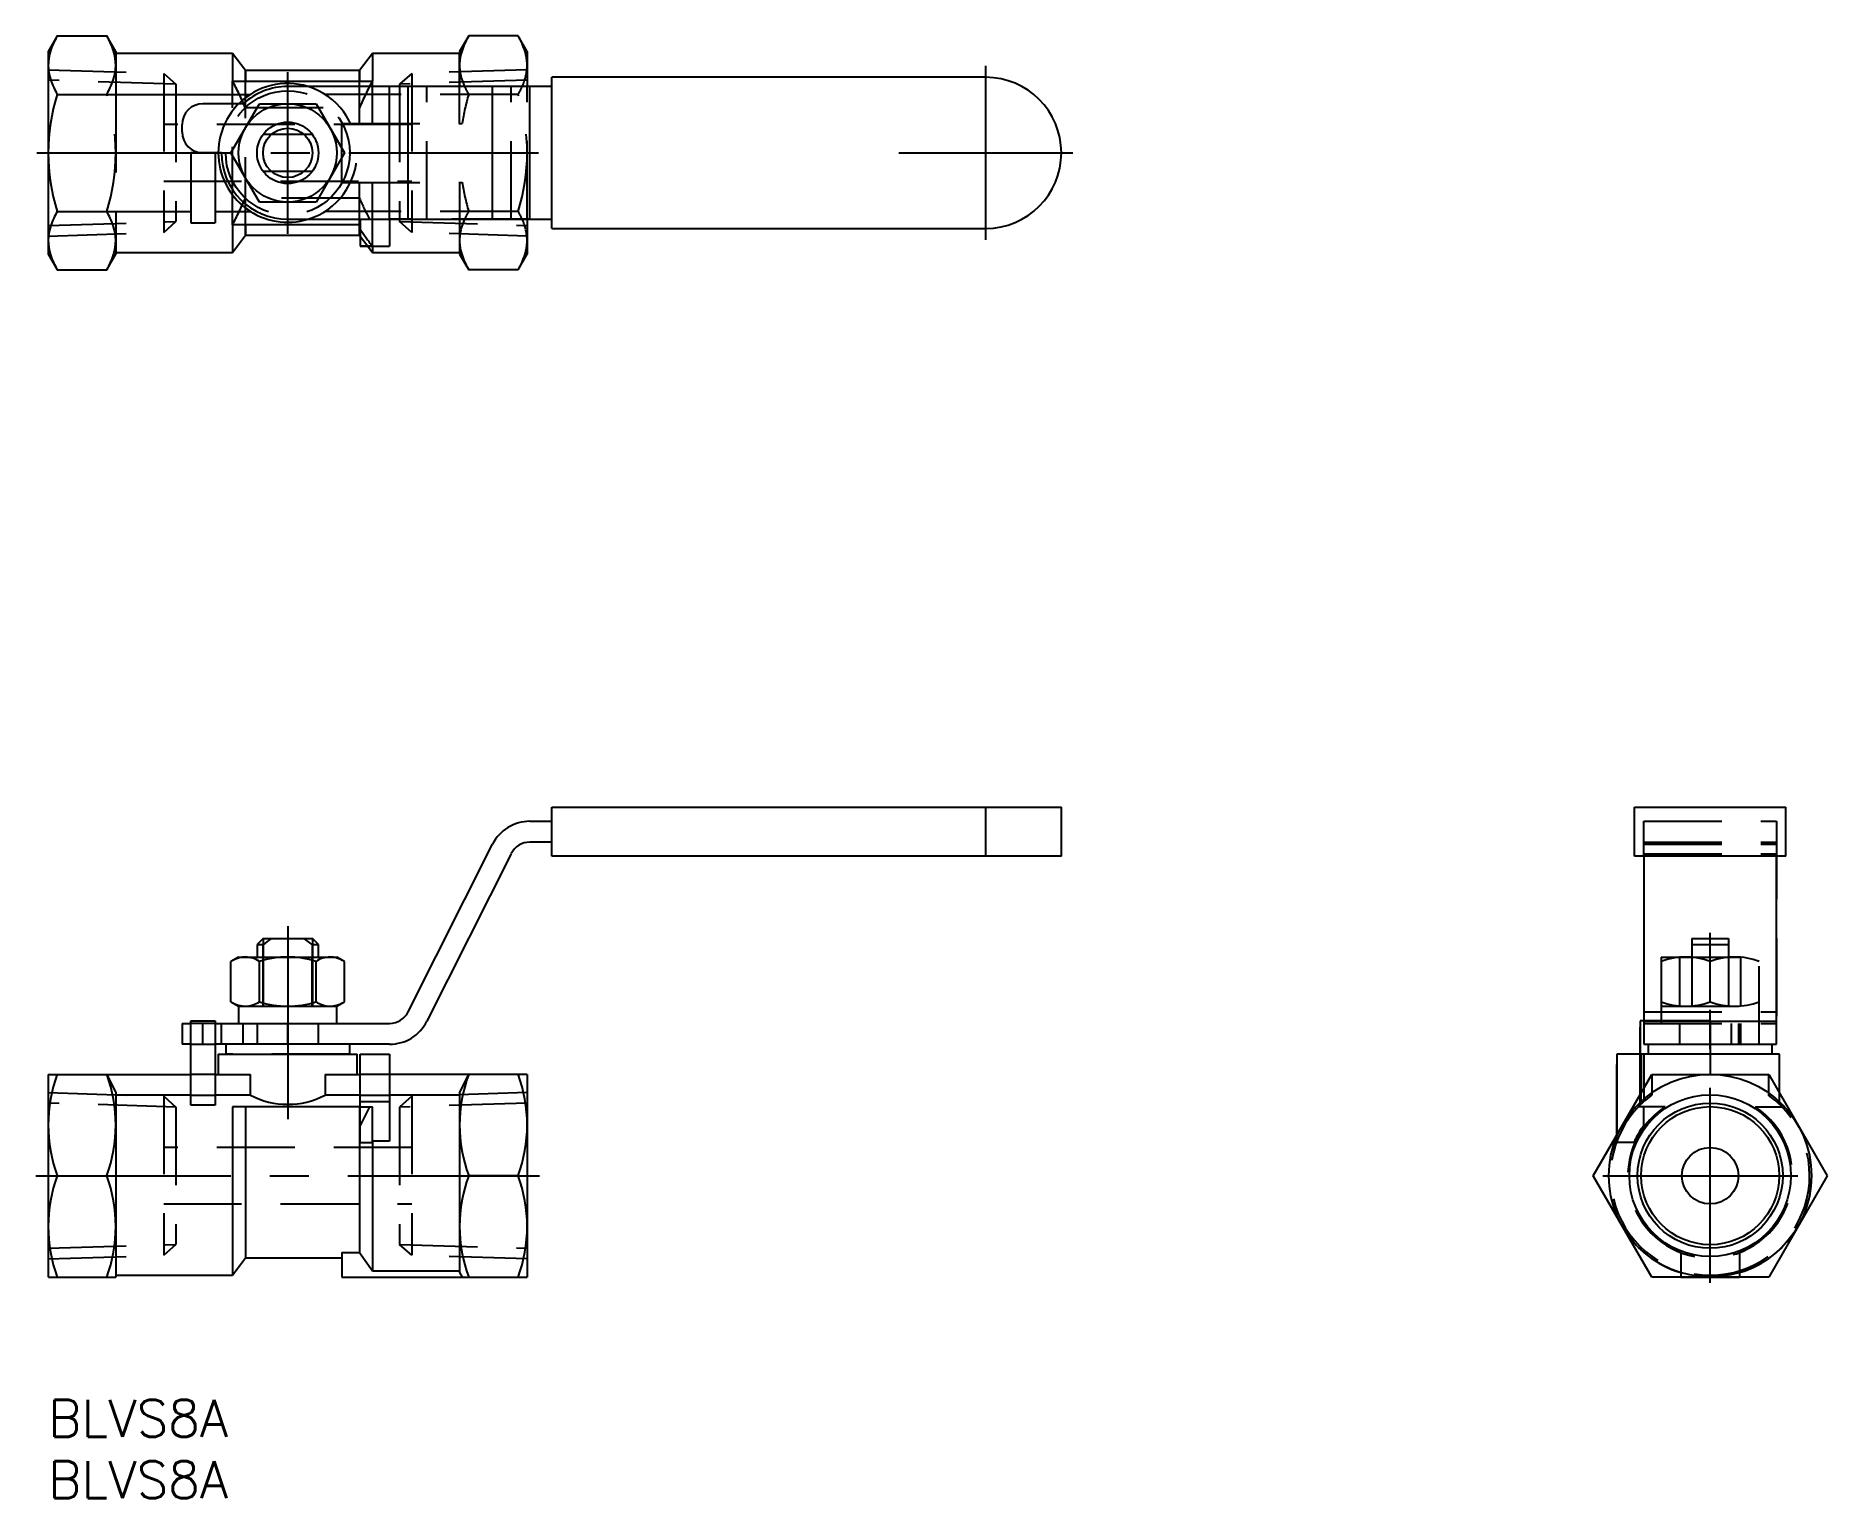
# Model space of a CAD drawing. Extents: x -1 to 145, y -8 to 111.
import ezdxf

# ---------------------------------------------------------------- set-up
doc = ezdxf.new("R2010")
doc.units = 0
doc.header["$LTSCALE"] = 0.5
doc.linetypes.add('CENTER', pattern=[50.8, 31.75, -6.35, 6.35, -6.35])
doc.linetypes.add('DASHED', pattern=[19.05, 12.7, -6.35])
for name, color, linetype in [('MSM_CENTER', 1, 'CENTER'), ('MSM_CONTINUOUS', 7, 'CONTINUOUS'), ('MSM_DASHED', 4, 'DASHED'), ('MSM_NARROW', 5, 'CONTINUOUS'), ('MSM_PART_NUMBER', 7, 'CONTINUOUS')]:
    doc.layers.add(name, color=color, linetype=linetype)
doc.styles.get("Standard").update_dxf_attribs({"font": 'txt.shx', "height": 3, "bigfont": 'bigfont.shx'})

# ---------------------------------------------------------------- blocks, each defined once
blk = doc.blocks.new('*U2')
at = {"layer": 'MSM_PART_NUMBER'}
blk.add_text('BLVS8A', height=3, dxfattribs=at).set_placement((0, -3))
blk = doc.blocks.new('*U3')
at = {"layer": 'MSM_PART_NUMBER'}
blk.add_text('BLVS8A', height=3, dxfattribs=at).set_placement((0, -8))

msp = doc.modelspace()

# ---------------------------------------------------------------- linework, layer by layer
at = {"layer": 'MSM_CENTER'}
for p, q in [((19.5, 94.93), (19.5, 108.09)), ((76.35, 94.43), (76.35, 108.59)), ((-0.93, 101.51), (39.93, 101.51)), ((69.27, 101.51), (83.43, 101.51)), ((19.5, 38.56), (19.5, 22.84)), ((135.33, 9.52), (135.33, 38.03)), ((-1.01, 18.25), (40.01, 18.25)), ((126.6, 18.25), (144.07, 18.25))]:
    msp.add_line(p, q, dxfattribs=at)
at = {"layer": 'MSM_CONTINUOUS'}
for p, q in [((0.74, 111.04), (0, 109.76)), ((0.74, 111.04), (4.76, 111.04)), ((5.5, 109.76), (4.76, 111.04)), ((34.24, 111.04), (33.5, 109.76)), ((38.26, 111.04), (34.24, 111.04)), ((39, 109.76), (38.26, 111.04)), ((0, 109.76), (0, 93.26)), ((5.5, 109.76), (5.5, 106.27)), ((15, 109.61), (5.5, 109.61)), ((16.05, 108.21), (15, 109.61)), ((15, 109.61), (15, 107.36)), ((26.4, 109.61), (25.35, 108.21)), ((33.5, 109.61), (26.4, 109.61)), ((26.4, 109.61), (26.4, 107.36)), ((33.5, 109.76), (33.5, 106.91)), ((39, 109.76), (39, 106.92)), ((25.35, 108.21), (16.05, 108.21)), ((16.05, 108.21), (16.05, 107.36)), ((25.35, 108.21), (25.35, 107.36)), ((15, 107.36), (26.4, 107.36)), ((41, 106.91), (19.5, 106.91)), ((27.8, 96.11), (27.8, 106.91)), ((29.32, 96.11), (29.32, 106.91)), ((36.18, 96.11), (36.18, 106.91)), ((39.22, 96.11), (39.22, 106.91)), ((41, 95.36), (41, 107.66)), ((76.35, 107.66), (41, 107.66)), ((0.74, 106.27), (16.46, 106.27)), ((15.87, 105.51), (12.6, 105.51)), ((14.88, 101.51), (17.19, 105.51)), ((17.19, 105.51), (21.81, 105.51)), ((21.81, 105.51), (24.12, 101.51)), ((10.9, 103.21), (10.9, 103.81)), ((21.5, 103.01), (17.5, 103.01)), ((11.6, 101.51), (11.6, 95.81)), ((14.1, 101.51), (11.6, 101.51)), ((13.6, 101.51), (13.6, 95.81)), ((17.19, 97.51), (14.88, 101.51)), ((24.12, 101.51), (21.81, 97.51)), ((17.5, 100.01), (21.5, 100.01)), ((0.74, 96.75), (11.6, 96.75)), ((5.5, 96.75), (5.5, 93.26)), ((13.6, 96.75), (16.46, 96.75)), ((21.81, 97.51), (17.19, 97.51)), ((11.6, 95.81), (13.6, 95.81)), ((25.4, 95.66), (15, 95.66)), ((15, 95.66), (15, 93.41)), ((16.05, 95.66), (16.05, 94.81)), ((19.5, 96.11), (41, 96.11)), ((25.35, 95.66), (25.35, 94.81)), ((25.4, 96.11), (25.4, 93.91)), ((27.8, 96.11), (27.8, 93.91)), ((33.5, 96.11), (33.5, 93.26)), ((39, 96.1), (39, 93.26)), ((41, 95.36), (76.35, 95.36)), ((5.5, 93.41), (15, 93.41)), ((15, 93.41), (16.05, 94.81)), ((16.05, 94.81), (25.35, 94.81)), ((25.35, 94.81), (25.4, 94.74)), ((25.4, 93.91), (27.8, 93.91)), ((26.02, 93.91), (26.4, 93.41)), ((26.4, 93.91), (26.4, 93.41)), ((26.4, 93.41), (33.5, 93.41)), ((0, 93.26), (0.74, 91.98)), ((0.74, 91.98), (4.76, 91.98)), ((4.76, 91.98), (5.5, 93.26)), ((33.5, 93.26), (34.24, 91.98)), ((38.26, 91.98), (34.24, 91.98)), ((38.26, 91.98), (39, 93.26)), ((41, 44.25), (41, 48.25)), ((41, 48.25), (82.5, 48.25)), ((76.35, 44.25), (76.35, 48.25)), ((82.5, 44.25), (82.5, 48.25)), ((129.18, 44.25), (129.18, 48.25)), ((129.18, 48.25), (141.48, 48.25)), ((141.48, 44.25), (141.48, 48.25)), ((39.22, 47.1), (41, 47.1)), ((29.32, 31.59), (36.18, 45.23)), ((41, 45.4), (39.22, 45.4)), ((37.7, 44.46), (30.84, 30.82)), ((82.5, 44.25), (41, 44.25)), ((141.48, 44.25), (129.18, 44.25)), ((129.93, 44.25), (129.93, 28.95)), ((140.73, 28.95), (140.73, 44.25)), ((17.49, 37.55), (17, 37.06)), ((17, 37.06), (17, 36.05)), ((17, 37.06), (17.5, 37.06)), ((17.49, 37.55), (21.51, 37.55)), ((17.5, 36.05), (17.5, 37.06)), ((21.5, 37.06), (22, 37.06)), ((21.5, 37.06), (21.5, 36.05)), ((22, 37.06), (21.51, 37.55)), ((22, 36.05), (22, 37.06)), ((15.5, 36.05), (14.88, 35.69)), ((14.88, 32.41), (14.88, 35.69)), ((15.5, 36.05), (23.5, 36.05)), ((17.19, 32.41), (17.19, 35.69)), ((21.81, 32.41), (21.81, 35.69)), ((24.12, 35.69), (23.5, 36.05)), ((24.12, 32.41), (24.12, 35.69)), ((14.88, 32.41), (15.5, 32.05)), ((23.5, 32.05), (24.12, 32.41)), ((10.9, 30.65), (10.9, 28.95)), ((10.9, 30.65), (11.6, 30.65)), ((11.6, 24), (11.6, 30.85)), ((11.6, 30.85), (13.6, 30.85)), ((13.6, 30.85), (13.6, 24)), ((13.6, 30.65), (27.8, 30.65)), ((14.1, 28.95), (14.1, 30.65)), ((15.5, 32.05), (15.5, 30.65)), ((15.5, 32.05), (23.5, 32.05)), ((19.5, 28.95), (19.5, 30.65)), ((23.5, 30.65), (23.5, 32.05)), ((129.63, 30.85), (129.63, 28.15)), ((129.93, 30.85), (129.63, 30.85)), ((129.93, 30.82), (140.73, 30.82)), ((11.6, 28.95), (10.9, 28.95)), ((27.8, 28.95), (13.6, 28.95)), ((13.85, 28.15), (13.85, 26.5)), ((13.85, 28.15), (25.15, 28.15)), ((14.45, 28.95), (14.45, 28.15)), ((24.55, 28.15), (24.55, 28.95)), ((25.15, 26.5), (25.15, 28.15)), ((25.4, 20.95), (25.4, 28.15)), ((25.4, 28.15), (27.8, 28.15)), ((27.8, 28.15), (27.8, 21.05)), ((140.98, 28.15), (127.73, 28.15)), ((127.73, 28.15), (127.73, 21.59)), ((129.93, 28.95), (140.73, 28.95)), ((129.93, 25.4), (129.93, 28.15)), ((130.28, 28.95), (130.28, 28.15)), ((140.38, 28.15), (140.38, 28.95)), ((140.98, 24.96), (140.98, 28.15)), ((0, 26.5), (0, 10)), ((0, 26.5), (11.6, 26.5)), ((4.76, 26.5), (5.5, 24.99)), ((13.6, 26.5), (16.46, 26.5)), ((16.46, 24.8), (16.46, 26.5)), ((22.54, 26.5), (25.4, 26.5)), ((22.54, 26.5), (22.54, 24.8)), ((39, 26.5), (27.8, 26.5)), ((33.5, 24.99), (34.24, 26.5)), ((39, 26.5), (39, 10)), ((125.81, 18.25), (130.57, 26.5)), ((130.57, 26.5), (140.1, 26.5)), ((140.1, 26.5), (144.86, 18.25)), ((5.5, 24.99), (5.5, 10)), ((11.6, 24.8), (5.5, 24.8)), ((16.46, 24.8), (13.6, 24.8)), ((25.4, 24.8), (22.54, 24.8)), ((33.5, 24.8), (27.8, 24.8)), ((33.5, 24.99), (33.5, 10.36)), ((13.6, 24), (11.6, 24)), ((25.4, 23.85), (15, 23.85)), ((15, 23.85), (15, 10.15)), ((16.05, 23.85), (16.05, 11.55)), ((25.35, 23.85), (25.35, 11.99)), ((25.4, 20.95), (26.37, 20.95)), ((26.37, 20.95), (26.4, 21.05)), ((26.4, 21.05), (26.4, 10.51)), ((27.8, 21.05), (26.4, 21.05)), ((0.74, 18.25), (4.76, 18.25)), ((38.26, 18.25), (34.24, 18.25)), ((130.57, 10), (125.81, 18.25)), ((144.86, 18.25), (140.1, 10)), ((23.9, 11.99), (23.9, 10)), ((23.9, 11.99), (25.35, 11.99)), ((25.35, 11.99), (26.4, 10.51)), ((15, 10.15), (16.05, 11.55)), ((16.05, 11.55), (23.9, 11.55)), ((26.4, 10.51), (33.5, 10.51)), ((33.5, 10.36), (33.7, 10)), ((0.01, 10), (5.5, 10)), ((5.5, 10.15), (15, 10.15)), ((23.9, 10), (39, 10)), ((140.1, 10), (130.57, 10))]:
    msp.add_line(p, q, dxfattribs=at)
for centre, radius in [((19.5, 101.51), 4), ((19.5, 101.51), 2.5), ((135.33, 18.25), 8.25), ((135.33, 18.25), 5.91), ((135.33, 18.25), 5.62), ((135.33, 18.25), 2.3)]:
    msp.add_circle(centre, radius, dxfattribs=at)
for centre, radius, start, end in [((5.99, 107.93), 6.1, 149.368, 161.9213), ((-0.49, 107.93), 6.1, 18.0787, 30.632), ((39.31, 108.01), 5.9, 149.1822, 162.8162), ((33.19, 108.01), 5.9, 17.1838, 30.8178), ((3.75, 108.65), 3.75, 161.8316, 199.1705), ((1.75, 108.65), 3.75, 340.8295, 18.1684), ((37.19, 108.66), 3.69, 162.7157, 193.6379), ((35.31, 108.66), 3.69, 346.3621, 17.2843), ((6.54, 109.64), 6.71, 199.288, 210.1226), ((-1.04, 109.64), 6.71, 329.8774, 340.712), ((19.5, 101.51), 5.65, 72.8921, 134.9304), ((19.5, 101.51), 5.4, 90, 132.2054), ((39.11, 109.2), 5.69, 194.3806, 203.7442), ((33.39, 109.2), 5.69, 336.2558, 345.6194), ((76.35, 101.51), 6.15, 270, 90), ((15.76, 101.51), 15.76, 162.412, 197.588), ((12.6, 103.81), 1.7, 90, 180), ((12.6, 103.21), 1.7, 180, 270), ((19.5, 101.51), 5.65, 180, 287.1079), ((19.5, 101.51), 5.4, 180, 270), ((6.54, 93.38), 6.71, 149.8774, 160.712), ((-1.04, 93.38), 6.71, 19.288, 30.1226), ((3.75, 94.37), 3.75, 160.8295, 198.1684), ((1.75, 94.37), 3.75, 341.8316, 19.1705), ((37.19, 94.36), 3.69, 166.3621, 197.2843), ((39.11, 93.82), 5.69, 156.2558, 165.6194), ((33.39, 93.82), 5.69, 14.3806, 23.7442), ((35.31, 94.36), 3.69, 342.7157, 13.6379), ((5.99, 95.09), 6.1, 198.0787, 210.632), ((-0.49, 95.09), 6.1, 329.368, 341.9213), ((39.31, 95.01), 5.9, 197.1838, 210.8178), ((33.19, 95.01), 5.9, 329.1822, 342.8162), ((39.22, 43.7), 3.4, 90, 153.3), ((39.22, 43.7), 1.7, 90, 153.3), ((23.48, 29.67), 9.5, 124.016, 128.9896), ((14.92, 28.86), 10.51, 51.2488, 55.7456), ((16.41, 33.1), 3.01, 107.5994, 120.4909), ((16.05, 34.16), 1.89, 89.3931, 106.928), ((15.92, 33.64), 2.42, 58.2623, 86.4528), ((19.5, 28.41), 7.64, 72.4074, 107.5926), ((23.08, 33.64), 2.42, 93.5472, 121.7377), ((22.95, 34.16), 1.89, 73.072, 90.6069), ((22.59, 33.1), 3.01, 59.5091, 72.4006), ((16.41, 35), 3.01, 239.5091, 252.4006), ((16.05, 33.94), 1.89, 253.072, 270.6069), ((15.92, 34.46), 2.42, 273.5472, 301.7377), ((19.5, 39.69), 7.64, 252.412, 287.588), ((23.08, 34.46), 2.42, 238.2623, 266.4528), ((22.95, 33.94), 1.89, 269.3931, 286.928), ((22.59, 35), 3.01, 287.5994, 300.4909), ((27.8, 32.35), 1.7, 270, 333.3), ((27.8, 32.35), 3.4, 270, 333.3), ((11.92, 22.38), 11.92, 159.7455, 200.2545), ((-6.41, 22.38), 11.91, 339.7438, 20.2562), ((45.42, 22.38), 11.92, 159.7455, 200.2545), ((27.09, 22.38), 11.91, 339.7438, 20.2562), ((19.5, 30.61), 6.55, 242.3646, 297.6354), ((11.92, 14.12), 11.92, 159.7455, 200.2545), ((-6.42, 14.12), 11.92, 339.7455, 20.2545), ((45.42, 14.12), 11.92, 159.7455, 200.2545), ((27.08, 14.12), 11.92, 339.7455, 20.2545)]:
    msp.add_arc(centre, radius, start, end, dxfattribs=at)
at = {"layer": 'MSM_DASHED'}
for p, q in [((33.5, 103.91), (33.5, 109.61)), ((0, 108.28), (9.4, 107.98)), ((9.4, 107.98), (9.4, 95.04)), ((9.4, 107.98), (10.4, 107.1)), ((16.05, 94.81), (16.05, 108.21)), ((25.35, 103.91), (25.35, 108.21)), ((29.6, 107.98), (28.6, 107.1)), ((39, 108.28), (29.6, 107.98)), ((29.6, 107.98), (29.6, 95.04)), ((10.4, 107.1), (0, 107.42)), ((10.4, 107.1), (10.4, 95.92)), ((15, 95.66), (15, 107.36)), ((26.4, 103.91), (26.4, 107.36)), ((39, 107.42), (28.6, 107.1)), ((28.6, 107.1), (28.6, 95.92)), ((30.84, 96.11), (30.84, 106.91)), ((37.7, 96.11), (37.7, 106.91)), ((39, 96.1), (39, 106.92)), ((5.5, 106.27), (5.5, 96.75)), ((16.05, 105.19), (25.35, 105.19)), ((38.26, 106.27), (22.54, 106.27)), ((29.6, 103.81), (9.4, 103.81)), ((23.9, 103.91), (33.7, 103.91)), ((23.9, 99.11), (23.9, 103.91)), ((9.4, 99.21), (29.6, 99.21)), ((25.35, 97.83), (16.05, 97.83)), ((23.9, 99.11), (33.7, 99.11)), ((25.35, 94.81), (25.35, 99.11)), ((26.4, 93.91), (26.4, 99.11)), ((33.5, 99.11), (33.5, 93.41)), ((38.26, 96.75), (22.54, 96.75)), ((0, 95.6), (10.4, 95.92)), ((0, 94.74), (9.4, 95.04)), ((9.4, 95.04), (10.4, 95.92)), ((39.22, 96.11), (27.8, 96.11)), ((28.6, 95.92), (39, 95.6)), ((29.6, 95.04), (28.6, 95.92)), ((39, 94.74), (29.6, 95.04)), ((25.4, 94.74), (26.02, 93.91)), ((26.37, 93.91), (25.4, 93.91)), ((129.93, 47.1), (140.73, 47.1)), ((129.93, 44.25), (129.93, 47.1)), ((140.73, 47.1), (140.73, 28.95)), ((129.93, 45.4), (140.73, 45.4)), ((129.93, 45.23), (140.73, 45.23)), ((129.93, 44.46), (140.73, 44.46)), ((17.49, 37.55), (17.49, 32.05)), ((21.51, 37.55), (21.51, 32.05)), ((133.83, 37.55), (133.83, 32.05)), ((133.83, 37.55), (136.83, 37.55)), ((133.83, 37.06), (136.83, 37.06)), ((136.83, 37.55), (136.83, 32.05)), ((17.5, 32.05), (17.5, 36.05)), ((21.5, 32.05), (21.5, 36.05)), ((131.33, 36.05), (131.33, 30.65)), ((131.33, 36.05), (139.33, 36.05)), ((132.83, 36.05), (132.83, 32.05)), ((135.33, 32.41), (135.33, 35.69)), ((137.83, 32.05), (137.83, 36.05)), ((139.33, 28.95), (139.33, 36.05)), ((13.6, 30.65), (11.6, 30.65)), ((12.6, 28.95), (12.6, 30.65)), ((15.87, 28.95), (15.87, 30.65)), ((17, 30.65), (17, 28.95)), ((22, 28.95), (22, 30.65)), ((129.63, 24), (129.63, 30.85)), ((135.33, 30.85), (129.63, 30.85)), ((129.93, 31.59), (140.73, 31.59)), ((129.93, 30.65), (140.73, 30.65)), ((131.33, 32.05), (139.33, 32.05)), ((132.83, 30.65), (132.83, 28.95)), ((135.33, 30.85), (135.33, 26.5)), ((137.03, 30.65), (137.03, 28.95)), ((137.63, 30.65), (137.63, 28.95)), ((137.83, 28.95), (137.83, 30.65)), ((11.6, 28.95), (13.6, 28.95)), ((24.55, 28.15), (14.45, 28.15)), ((127.73, 20.95), (127.73, 28.15)), ((129.68, 28.15), (129.68, 24.05)), ((140.98, 28.15), (129.68, 28.15)), ((129.93, 28.15), (129.93, 24.29)), ((13.6, 26.5), (11.6, 26.5)), ((27.8, 26.5), (25.4, 26.5)), ((130.57, 26.5), (130.57, 24.8)), ((140.1, 24.8), (140.1, 26.5)), ((0, 25.02), (9.4, 24.72)), ((11.6, 24.8), (13.6, 24.8)), ((25.4, 24.8), (27.8, 24.8)), ((39, 25.02), (29.6, 24.72)), ((140.98, 24.05), (140.98, 24.96)), ((10.4, 23.84), (0, 24.16)), ((9.4, 24.72), (9.4, 11.78)), ((9.4, 24.72), (10.4, 23.84)), ((10.4, 23.84), (10.4, 12.66)), ((25.4, 24.29), (27.8, 24.29)), ((25.4, 23.85), (26.4, 23.85)), ((26.16, 23.85), (25.85, 23.26)), ((26.4, 21.05), (26.4, 23.85)), ((29.6, 24.72), (28.6, 23.84)), ((39, 24.16), (28.6, 23.84)), ((28.6, 23.84), (28.6, 12.66)), ((29.6, 24.72), (29.6, 11.78)), ((39, 24.16), (39, 12.34)), ((131.66, 23.85), (129.48, 23.85)), ((129.93, 22.33), (129.93, 23.85)), ((139.01, 23.85), (141.19, 23.85)), ((25.85, 23.26), (25.4, 22.33)), ((29.6, 20.55), (9.4, 20.55)), ((129.13, 20.95), (127.73, 20.95)), ((9.4, 15.95), (29.6, 15.95)), ((0, 12.34), (10.4, 12.66)), ((0, 11.48), (9.4, 11.78)), ((9.4, 11.78), (10.4, 12.66)), ((28.6, 12.66), (39, 12.34)), ((29.6, 11.78), (28.6, 12.66)), ((39, 11.48), (29.6, 11.78)), ((132.93, 11.99), (132.93, 10)), ((137.73, 11.99), (137.73, 10)), ((132.93, 10), (137.73, 10))]:
    msp.add_line(p, q, dxfattribs=at)
msp.add_circle((19.5, 101.51), 5.05, dxfattribs=at)
for centre, radius, start, end in [((-5.75, 95.99), 23.66, 22.8783, 28.7294), ((19.5, 101.51), 5.65, 287.1079, 72.8921), ((47.15, 95.99), 23.66, 151.2706, 157.1217), ((39.11, 109.2), 5.69, 203.7442, 210.9752), ((33.39, 109.2), 5.69, 329.0248, 336.2558), ((-10.26, 101.51), 15.76, 342.412, 17.588), ((19.5, 101.51), 5.65, 122.5381, 237.4619), ((53.42, 100.65), 19.99, 163.6654, 170.6188), ((23.24, 101.51), 15.76, 342.412, 17.588), ((-6.96, 107.62), 25.01, 331.429, 336.9633), ((48.2, 107.54), 24.83, 203.0127, 207.4046), ((53.42, 102.37), 19.99, 189.3812, 196.3346), ((39.11, 93.82), 5.69, 149.0248, 156.2558), ((33.39, 93.82), 5.69, 23.7442, 30.9752), ((61.73, 119.98), 43.92, 214.187, 216.415), ((133.33, 30.27), 5.78, 69.7484, 110.2516), ((137.33, 30.27), 5.78, 69.7438, 110.2562), ((133.33, 37.83), 5.78, 249.7484, 290.2516), ((137.33, 37.83), 5.78, 249.7438, 290.2562), ((135.33, 18.25), 8.1, 126.0182, 53.9818), ((135.33, 18.25), 8.25, 125.2644, 150), ((135.33, 18.25), 8.25, 30, 54.7356), ((135.33, 18.25), 6.7, 123.2986, 56.7014), ((135.33, 18.25), 6.77, 142.926, 156.4888), ((135.33, 18.25), 8.25, 210, 253.0876), ((135.33, 18.25), 8.25, 286.9124, 330)]:
    msp.add_arc(centre, radius, start, end, dxfattribs=at)
at = {"layer": 'MSM_NARROW'}
for centre, radius in [((19.5, 101.51), 2.01), ((135.33, 18.25), 6.58)]:
    msp.add_circle(centre, radius, dxfattribs=at)

# ---------------------------------------------------------------- block references
at = {"layer": 'MSM_CONTINUOUS'}
for name in ['*U2', '*U3']:
    msp.add_blockref(name, (0, 0), dxfattribs=at)

doc.saveas('drawing.dxf')
